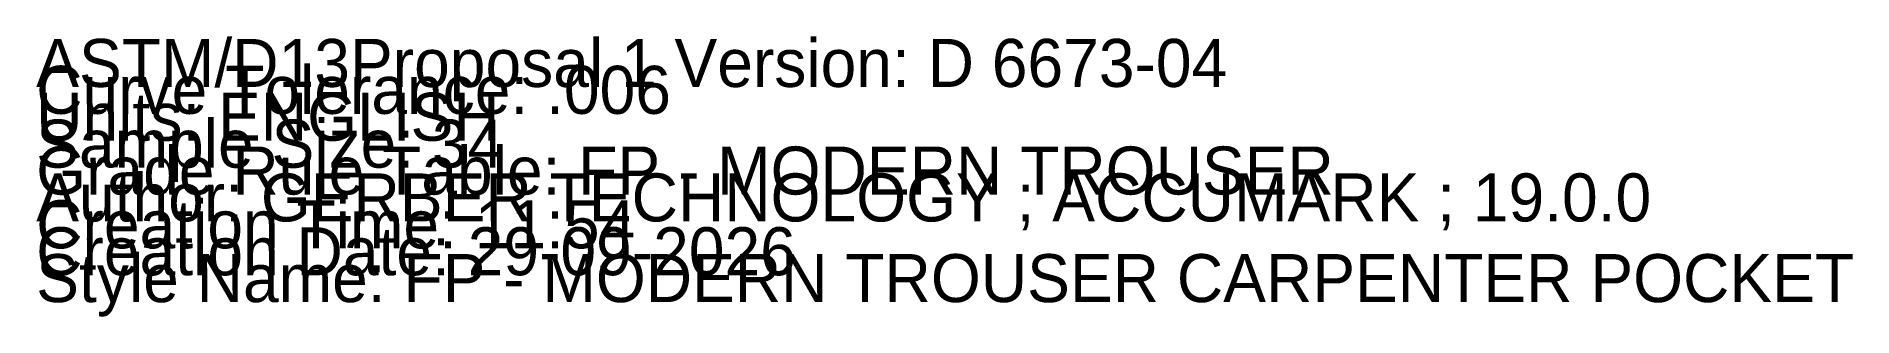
# Model space of a CAD drawing. Extents: x 0 to 72.1, y -0.1 to 24.3.
# Drawn here: x 0 to 9.47, y -0.08 to 1.38 of the extents above; entities outside this region: 1.
import ezdxf

# ---------------------------------------------------------------- set-up
doc = ezdxf.new("R2010")
doc.units = 0

msp = doc.modelspace()

# ---------------------------------------------------------------- texts
at = {"layer": '1'}
for s, p in [('ASTM/D13Proposal 1 Version: D 6673-04', (0, 1.12)), ('Curve Tolerance: .006', (0, 0.98)), ('Units: ENGLISH', (0, 0.84)), ('Sample Size: 34', (0, 0.7)), ('Grade Rule Table: FP - MODERN TROUSER', (0, 0.56)), ('Author: GERBER TECHNOLOGY ; ACCUMARK ; 19.0.0', (0, 0.42)), ('Creation Time: 11:54', (0, 0.28)), ('Creation Date: 29-09-2026', (0, 0.14)), ('Style Name: FP - MODERN TROUSER CARPENTER POCKET', (0, 0))]:
    msp.add_text(s, height=0.25, dxfattribs=at).set_placement(p)

doc.saveas('drawing.dxf')
